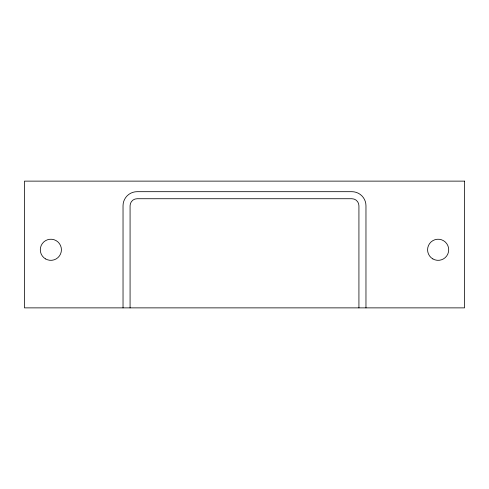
<?xml version="1.0" encoding="UTF-8"?>
<svg xmlns="http://www.w3.org/2000/svg" width="489" height="489" viewBox="0 0 489 489"><rect width="100%" height="100%" fill="white"/><g stroke="black" fill="none" stroke-linecap="round" stroke-linejoin="round"><path stroke-width="0.73" d="M365.968 307.874L365.968 205.771A14.083 14.083 0 0 0 351.884 191.688L137.116 191.688A14.083 14.083 0 0 0 123.032 205.771L123.032 307.874M358.926 307.874L358.926 205.771A7.042 7.042 0 0 0 351.884 198.73L137.116 198.73A7.042 7.042 0 0 0 130.074 205.771L130.074 307.874M464.55 181.126L24.45 181.126L24.45 307.874L464.55 307.874L464.55 181.126M45.575 258.925A10.562 10.562 0 0 0 61.418 249.781A10.562 10.562 0 0 0 45.575 240.637A10.562 10.562 0 0 0 45.575 258.925M432.863 258.925A10.562 10.562 0 0 0 448.706 249.781A10.562 10.562 0 0 0 432.863 240.637A10.562 10.562 0 0 0 432.863 258.925"/></g></svg>
